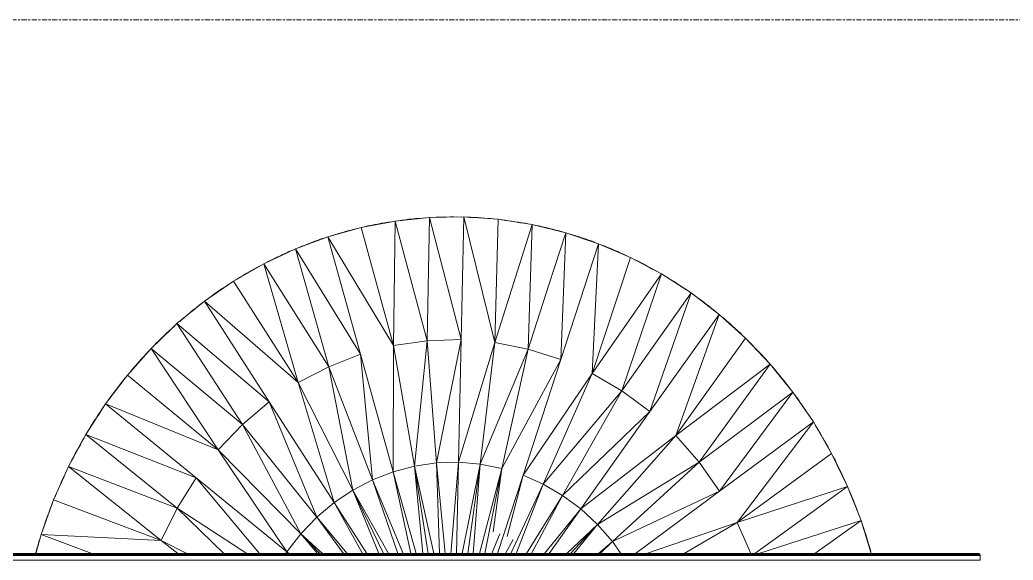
# Model space of a CAD drawing. Header units: centimetres. Extents: x 710 to 12582, y -437 to 1921.
# Drawn here: x 1418.6 to 1728.3, y 346.8 to 515.5 of the extents above; entities that cross this region are included whole.
import ezdxf

# ---------------------------------------------------------------- set-up
doc = ezdxf.new("R2010")
doc.units = ezdxf.units.CM
doc.linetypes.add('Centre', pattern=[3.175, 0.635, -0.475, 1.59, -0.475])
doc.layers.add('A-FLOR-LEVL', color=7, linetype='Continuous', lineweight=9)
doc.layers.add('M-EQPM', color=7, linetype='Continuous', lineweight=9)

# ---------------------------------------------------------------- blocks, each defined once
blk = doc.blocks.new('EQ-01-003 - EQ-01-003_dwg_Agrupar_667-1504031-Sección 4')
at = {"layer": 'M-EQPM', "color": 253, "true_color": 0x999999}
for p, q in [((1382.66, 348.27), (1717.95, 348.48)), ((1382.66, 348.27), (1717.98, 348.37)), ((1382.66, 348.27), (1717.99, 348.27)), ((1382.69, 348.48), (1717.95, 348.48)), ((1382.73, 348.57), (1717.91, 348.57)), ((1382.79, 348.66), (1717.86, 348.66)), ((1382.79, 348.66), (1717.86, 348.66)), ((1382.86, 348.74), (1717.79, 348.74)), ((1382.94, 348.81), (1717.71, 348.81)), ((1383.03, 348.87), (1717.62, 348.87)), ((1383.12, 348.91), (1717.52, 348.91)), ((1383.23, 348.93), (1717.42, 348.93)), ((1717.42, 348.93), (1383.23, 348.93)), ((1383.33, 348.94), (1717.32, 348.94)), ((1717.32, 348.94), (1383.33, 348.94)), ((1383.33, 348.77), (1717.32, 348.77)), ((1717.42, 348.93), (1717.32, 348.94)), ((1717.32, 348.77), (1717.37, 348.77)), ((1717.42, 348.76), (1717.37, 348.77)), ((1717.42, 348.93), (1717.52, 348.91)), ((1717.52, 348.91), (1717.62, 348.87)), ((1717.62, 348.87), (1717.71, 348.81)), ((1717.71, 348.81), (1717.62, 348.87)), ((1717.79, 348.74), (1717.71, 348.81)), ((1717.79, 348.74), (1717.86, 348.66)), ((1717.79, 348.74), (1717.86, 348.66)), ((1717.91, 348.57), (1717.86, 348.66)), ((1717.95, 348.48), (1717.91, 348.57)), ((1717.95, 348.48), (1717.98, 348.37)), ((1717.99, 348.27), (1717.98, 348.37)), ((1717.99, 348.48), (1717.99, 348.27)), ((1717.99, 348.27), (1717.99, 348.47)), ((1717.99, 346.84), (1717.99, 348.27)), ((1717.99, 346.84), (1717.99, 348.27)), ((1717.99, 346.84), (1382.66, 346.84))]:
    blk.add_line(p, q, dxfattribs=at)
at = {"layer": 'M-EQPM', "color": 253, "true_color": 0x999999, "flags": 128}
for points in [[(1382.66, 348.27), (1717.98, 348.37), (1717.99, 348.27), (1382.66, 348.27), (1717.95, 348.48), (1717.98, 348.37), (1619.21, 348.34)], [(1717.95, 348.48), (1382.69, 348.48), (1382.66, 348.27)], [(1717.95, 348.27), (1382.66, 348.27), (1382.66, 346.84), (1717.99, 346.84), (1717.99, 348.27)], [(1717.91, 348.57), (1717.95, 348.48), (1382.69, 348.48), (1382.73, 348.57), (1717.91, 348.57), (1717.86, 348.66), (1717.79, 348.74), (1382.86, 348.74), (1382.79, 348.66), (1717.86, 348.66), (1717.91, 348.57), (1382.73, 348.57), (1382.79, 348.66)], [(1717.71, 348.81), (1382.94, 348.81), (1382.86, 348.74), (1382.79, 348.66)], [(1382.86, 348.74), (1717.79, 348.74), (1717.71, 348.81), (1382.94, 348.81), (1383.03, 348.87), (1383.12, 348.91), (1717.52, 348.91), (1717.62, 348.87), (1717.52, 348.91)], [(1717.62, 348.87), (1383.03, 348.87), (1717.62, 348.87), (1717.71, 348.81), (1717.79, 348.74)], [(1383.33, 348.94), (1383.23, 348.93), (1717.42, 348.93), (1717.52, 348.91), (1383.12, 348.91), (1383.23, 348.93)], [(1717.32, 348.94), (1717.42, 348.93), (1383.33, 348.94), (1717.32, 348.94), (1717.42, 348.93), (1717.52, 348.91)], [(1441, 348.3), (1717.95, 348.48), (1717.91, 348.57)]]:
    blk.add_lwpolyline(points, dxfattribs=at)
blk = doc.blocks.new('EQ-01-003 - EQ-01-003_dwg_Agrupar_665-1504033-Sección 4')
at = {"layer": 'M-EQPM', "color": 251, "true_color": 0x656565}
for p, q in [((1525.02, 450.69), (1535.59, 452.7)), ((1531.34, 451.93), (1533.47, 452.37)), ((1533.47, 452.37), (1534.55, 452.5)), ((1535.11, 413.82), (1535.59, 452.7)), ((1546.27, 453.8), (1535.59, 452.7)), ((1545.59, 415.36), (1535.59, 452.7)), ((1537.72, 452.99), (1536.64, 452.81)), ((1537.72, 452.99), (1538.81, 453.09)), ((1537.73, 452.92), (1539.86, 453.25)), ((1543.05, 453.47), (1539.86, 453.25)), ((1540.9, 453.32), (1541.99, 453.47)), ((1543.08, 453.52), (1541.99, 453.47)), ((1542, 453.39), (1544.13, 453.65)), ((1544.13, 453.65), (1545.19, 453.69)), ((1545.59, 415.36), (1546.27, 453.8)), ((1546.27, 453.8), (1557, 453.98)), ((1546.27, 453.8), (1556.17, 415.69)), ((1547.37, 453.82), (1548.42, 453.91)), ((1549.47, 453.91), (1548.42, 453.91)), ((1550.56, 453.98), (1548.44, 453.83)), ((1550.56, 453.98), (1553.76, 453.93)), ((1552.71, 454.02), (1551.66, 453.96)), ((1552.71, 454.02), (1553.76, 453.98)), ((1552.73, 453.94), (1554.86, 454.02)), ((1554.86, 454.02), (1555.9, 453.96)), ((1557, 453.98), (1556.17, 415.69)), ((1557, 453.98), (1567.71, 453.25)), ((1566.71, 414.81), (1557, 453.98)), ((1559.15, 453.91), (1558.11, 453.91)), ((1560.19, 453.82), (1559.15, 453.91)), ((1559.15, 453.84), (1561.29, 453.8)), ((1561.29, 453.8), (1564.52, 453.47)), ((1562.39, 453.69), (1563.44, 453.65)), ((1563.43, 453.58), (1565.58, 453.47)), ((1563.44, 453.65), (1564.48, 453.53)), ((1565.58, 453.47), (1566.67, 453.32)), ((1566.71, 414.81), (1567.71, 453.25)), ((1567.71, 453.25), (1578.33, 451.6)), ((1569.85, 452.99), (1568.74, 453.09)), ((1569.82, 452.92), (1571.98, 452.7)), ((1569.85, 452.99), (1570.93, 452.81)), ((1571.98, 452.7), (1575.17, 452.09)), ((1573, 452.5), (1574.1, 452.37)), ((1574.08, 452.3), (1576.22, 452.01)), ((1574.1, 452.37), (1575.18, 452.15)), ((1514.63, 447.8), (1525.02, 450.69)), ((1518.76, 449.06), (1521.93, 449.83)), ((1520.84, 449.64), (1519.84, 449.32)), ((1520.84, 449.64), (1521.87, 449.87)), ((1520.86, 449.57), (1522.93, 450.19)), ((1522.93, 450.19), (1524.01, 450.41)), ((1535.11, 413.82), (1525.02, 450.69)), ((1526.05, 450.89), (1527.12, 451.17)), ((1527.12, 451.09), (1529.23, 451.6)), ((1528.21, 451.36), (1527.12, 451.17)), ((1529.23, 451.6), (1532.44, 452.1)), ((1530.26, 451.76), (1531.35, 452.01)), ((1531.35, 452.01), (1532.44, 452.16)), ((1566.71, 414.81), (1578.33, 451.6)), ((1576.22, 452.01), (1577.29, 451.76)), ((1577.12, 412.75), (1578.33, 451.6)), ((1588.8, 449.06), (1578.33, 451.6)), ((1579.36, 451.35), (1580.44, 451.17)), ((1580.43, 451.09), (1582.54, 450.69)), ((1580.44, 451.17), (1581.51, 450.89)), ((1582.54, 450.69), (1585.64, 449.83)), ((1583.57, 450.41), (1584.64, 450.19)), ((1584.62, 450.11), (1586.73, 449.64)), ((1584.64, 450.19), (1585.69, 449.87)), ((1586.73, 449.64), (1587.74, 449.32)), ((1504.49, 444.02), (1514.63, 447.8)), ((1508.51, 445.63), (1511.56, 446.65)), ((1509.56, 445.98), (1510.54, 446.38)), ((1511.55, 446.7), (1510.54, 446.38)), ((1512.58, 447.11), (1510.58, 446.32)), ((1512.58, 447.11), (1513.59, 447.41)), ((1524.83, 411.11), (1514.63, 447.8)), ((1514.63, 447.8), (1535.11, 413.82)), ((1515.7, 448.09), (1516.69, 448.44)), ((1516.69, 448.44), (1517.71, 448.71)), ((1516.71, 448.38), (1518.76, 449.06)), ((1583.57, 432.79), (1588.8, 449.06)), ((1588.8, 449.06), (1587.27, 409.51)), ((1588.8, 449.06), (1599.06, 445.63)), ((1589.86, 448.71), (1590.87, 448.44)), ((1590.87, 448.44), (1591.88, 448.09)), ((1590.87, 448.37), (1592.94, 447.79)), ((1595.96, 446.67), (1592.94, 447.79)), ((1593.97, 447.41), (1594.99, 447.11)), ((1594.98, 447.03), (1597.03, 446.39)), ((1594.99, 447.11), (1595.89, 446.75)), ((1597.03, 446.39), (1598.01, 445.98)), ((1504.49, 444.02), (1494.65, 439.38)), ((1500.54, 442.2), (1502.49, 443.16)), ((1503.48, 443.54), (1502.49, 443.16)), ((1524.83, 411.11), (1504.49, 444.02)), ((1504.49, 444.02), (1514.87, 407.24)), ((1506.49, 444.84), (1505.53, 444.4)), ((1506.49, 444.84), (1507.5, 445.19)), ((1508.51, 445.63), (1506.53, 444.78)), ((1587.27, 409.51), (1599.06, 445.63)), ((1599.06, 445.63), (1597.04, 405.14)), ((1599.06, 445.63), (1609.03, 441.34)), ((1600.08, 445.19), (1601.07, 444.84)), ((1603.08, 444.02), (1601.05, 444.77)), ((1601.07, 444.84), (1602.04, 444.4)), ((1603.08, 444.02), (1606.06, 442.62)), ((1604.1, 443.54), (1605.08, 443.16)), ((1605.05, 443.09), (1607.06, 442.27)), ((1606.03, 442.69), (1605.08, 443.16)), ((1496.59, 440.38), (1495.61, 439.84)), ((1497.6, 440.83), (1496.59, 440.38)), ((1498.54, 441.34), (1496.62, 440.31)), ((1501.52, 442.62), (1498.54, 441.34)), ((1499.52, 441.76), (1500.51, 442.26)), ((1500.51, 442.26), (1501.53, 442.68)), ((1597.04, 405.14), (1609.03, 441.34)), ((1607.06, 442.27), (1608.05, 441.76)), ((1609.03, 441.34), (1618.65, 436.21)), ((1609.96, 440.84), (1610.98, 440.38)), ((1610.94, 440.32), (1612.92, 439.38)), ((1610.98, 440.38), (1611.96, 439.84)), ((1494.65, 439.38), (1485.18, 433.93)), ((1491.82, 437.76), (1488.92, 436.21)), ((1489.85, 436.71), (1490.81, 437.3)), ((1490.81, 437.3), (1491.8, 437.81)), ((1490.83, 437.23), (1492.72, 438.36)), ((1492.72, 438.36), (1493.72, 438.85)), ((1505.35, 402.27), (1494.65, 439.38)), ((1494.65, 439.38), (1514.87, 407.24)), ((1612.92, 439.38), (1615.78, 437.74)), ((1614.85, 438.36), (1613.84, 438.85)), ((1614.8, 438.3), (1616.76, 437.3)), ((1614.85, 438.36), (1615.81, 437.78)), ((1617.7, 436.71), (1616.76, 437.3)), ((1476.13, 427.68), (1485.18, 433.93)), ((1505.35, 402.27), (1485.18, 433.93)), ((1486.1, 434.46), (1487.04, 435.09)), ((1488.02, 435.63), (1487.04, 435.09)), ((1488.92, 436.21), (1487.06, 435.01)), ((1597.04, 405.14), (1618.65, 436.21)), ((1606.34, 399.68), (1618.65, 436.21)), ((1618.65, 436.21), (1627.87, 430.27)), ((1619.55, 435.63), (1620.53, 435.08)), ((1620.5, 435.02), (1622.39, 433.93)), ((1621.46, 434.46), (1620.53, 435.08)), ((1622.39, 433.93), (1625.09, 432.06)), ((1482.48, 432.07), (1479.69, 430.27)), ((1480.64, 430.89), (1481.5, 431.52)), ((1481.5, 431.52), (1482.41, 432.09)), ((1481.54, 431.46), (1483.33, 432.74)), ((1483.33, 432.74), (1484.29, 433.32)), ((1577.12, 412.75), (1583.57, 432.79)), ((1623.27, 433.32), (1624.24, 432.74)), ((1626.06, 431.52), (1624.2, 432.68)), ((1624.24, 432.74), (1625.15, 432.09)), ((1626.06, 431.52), (1626.93, 430.88)), ((1467.57, 420.68), (1476.13, 427.68)), ((1505.35, 402.27), (1476.13, 427.68)), ((1496.35, 396.24), (1476.13, 427.68)), ((1477.06, 428.33), (1477.91, 428.99)), ((1477.91, 428.99), (1478.8, 429.59)), ((1477.94, 428.93), (1479.69, 430.27)), ((1606.34, 399.68), (1627.87, 430.27)), ((1615.06, 393.2), (1627.87, 430.27)), ((1636.63, 423.57), (1627.87, 430.27)), ((1629.66, 428.99), (1628.77, 429.59)), ((1629.64, 428.92), (1631.44, 427.68)), ((1629.66, 428.99), (1630.51, 428.32)), ((1633.98, 425.6), (1631.44, 427.68)), ((1470.94, 423.57), (1473.54, 425.57)), ((1472.65, 424.97), (1471.83, 424.26)), ((1472.65, 424.97), (1473.52, 425.61)), ((1474.38, 426.34), (1472.7, 424.92)), ((1474.38, 426.34), (1475.25, 426.97)), ((1632.31, 426.96), (1633.19, 426.34)), ((1633.16, 426.27), (1634.92, 424.97)), ((1634.02, 425.64), (1633.19, 426.34)), ((1634.92, 424.97), (1635.74, 424.26)), ((1469.24, 422.14), (1468.45, 421.4)), ((1469.24, 422.14), (1470.1, 422.81)), ((1470.94, 423.57), (1469.3, 422.09)), ((1615.06, 393.2), (1636.63, 423.57)), ((1623.09, 385.76), (1636.63, 423.57)), ((1636.63, 423.57), (1644.88, 416.14)), ((1637.48, 422.81), (1638.32, 422.14)), ((1640, 420.68), (1638.28, 422.08)), ((1638.32, 422.14), (1639.12, 421.4)), ((1467.57, 420.68), (1459.55, 412.97)), ((1465.15, 418.35), (1462.69, 416.14)), ((1465.15, 418.42), (1464.3, 417.68)), ((1464.34, 417.63), (1465.92, 419.19)), ((1466.76, 419.9), (1465.92, 419.19)), ((1467.57, 420.68), (1488, 389.22)), ((1467.57, 420.68), (1496.35, 396.24)), ((1640, 420.68), (1642.42, 418.35)), ((1641.64, 419.2), (1640.82, 419.89)), ((1641.6, 419.14), (1643.27, 417.68)), ((1641.64, 419.2), (1642.42, 418.43)), ((1461.94, 415.34), (1461.11, 414.57)), ((1461.16, 414.52), (1462.69, 416.14)), ((1464.3, 417.68), (1463.5, 416.86)), ((1535.11, 413.82), (1545.59, 415.36)), ((1541.68, 376.19), (1545.59, 415.36)), ((1545.59, 415.36), (1556.17, 415.69)), ((1545.59, 415.36), (1548.48, 377.18)), ((1548.48, 377.18), (1556.17, 415.69)), ((1556.17, 415.69), (1555.33, 377.4)), ((1623.09, 385.76), (1644.88, 416.14)), ((1643.27, 417.68), (1644.07, 416.87)), ((1652.55, 408.03), (1644.88, 416.14)), ((1645.62, 415.35), (1646.46, 414.57)), ((1459.55, 412.97), (1452.11, 404.61)), ((1458.01, 411.35), (1458.82, 412.15)), ((1459.55, 412.97), (1488, 389.22)), ((1459.55, 412.97), (1480.37, 381.29)), ((1460.33, 413.73), (1461.11, 414.57)), ((1535.02, 374.43), (1535.11, 413.82)), ((1535.11, 413.82), (1541.68, 376.19)), ((1566.71, 414.81), (1555.33, 377.4)), ((1566.71, 414.81), (1562.16, 376.83)), ((1562.16, 376.83), (1577.12, 412.75)), ((1566.71, 414.81), (1577.12, 412.75)), ((1577.12, 412.75), (1568.9, 375.49)), ((1577.12, 412.75), (1587.27, 409.51)), ((1646.4, 414.53), (1648.02, 412.97)), ((1646.46, 414.57), (1647.23, 413.73)), ((1648.02, 412.97), (1650.26, 410.45)), ((1648.74, 412.16), (1649.56, 411.35)), ((1455.01, 408.03), (1457.33, 410.48)), ((1455.76, 408.82), (1456.5, 409.71)), ((1457.3, 410.52), (1456.5, 409.71)), ((1458.01, 411.35), (1456.54, 409.64)), ((1524.83, 411.11), (1514.87, 407.24)), ((1524.83, 411.11), (1528.57, 371.92)), ((1524.83, 411.11), (1535.02, 374.43)), ((1587.27, 409.51), (1568.9, 375.49)), ((1587.27, 409.51), (1575.48, 373.39)), ((1649.5, 411.31), (1651.07, 409.7)), ((1649.56, 411.35), (1650.3, 410.48)), ((1651.8, 408.83), (1651.07, 409.7)), ((1452.84, 405.42), (1453.55, 406.33)), ((1453.55, 406.33), (1454.32, 407.18)), ((1453.59, 406.27), (1455.01, 408.03)), ((1505.35, 402.27), (1514.87, 407.24)), ((1528.57, 371.92), (1514.87, 407.24)), ((1514.87, 407.24), (1522.4, 368.7)), ((1652.55, 408.03), (1623.09, 385.76)), ((1652.55, 408.03), (1630.37, 377.44)), ((1652.55, 408.03), (1659.62, 399.29)), ((1653.24, 407.18), (1654.02, 406.33)), ((1653.97, 406.28), (1655.45, 404.61)), ((1654.02, 406.33), (1654.72, 405.43)), ((1445.31, 395.63), (1452.11, 404.61)), ((1450.7, 402.86), (1449.36, 401.04)), ((1451.45, 403.73), (1450.7, 402.86)), ((1480.37, 381.29), (1452.11, 404.61)), ((1597.04, 405.14), (1575.48, 373.39)), ((1597.04, 405.14), (1581.81, 370.56)), ((1597.04, 405.14), (1606.34, 399.68)), ((1657.48, 401.93), (1655.45, 404.61)), ((1656.12, 403.73), (1656.87, 402.86)), ((1658.25, 401.09), (1656.82, 402.81)), ((1656.87, 402.86), (1657.55, 401.93)), ((1447.95, 399.29), (1450.09, 401.94)), ((1449.31, 401.09), (1448.68, 400.19)), ((1449.31, 401.09), (1450.02, 401.93)), ((1505.35, 402.27), (1516.58, 364.79)), ((1505.35, 402.27), (1522.4, 368.7)), ((1581.81, 370.56), (1606.34, 399.68)), ((1606.34, 399.68), (1587.83, 367.02)), ((1606.34, 399.68), (1615.06, 393.2)), ((1658.25, 401.09), (1658.9, 400.18)), ((1446.62, 397.47), (1446.01, 396.56)), ((1446.62, 397.47), (1447.3, 398.34)), ((1447.95, 399.29), (1446.67, 397.43)), ((1630.37, 377.44), (1659.62, 399.29)), ((1636.79, 368.35), (1659.62, 399.29)), ((1659.62, 399.29), (1666.02, 389.98)), ((1660.27, 398.34), (1660.95, 397.47)), ((1662.26, 395.63), (1660.91, 397.41)), ((1660.95, 397.47), (1661.56, 396.55)), ((1445.31, 395.63), (1439.18, 386.1)), ((1444.03, 393.77), (1442.84, 391.85)), ((1444.68, 394.66), (1444.03, 393.77)), ((1445.31, 395.63), (1473.56, 372.53)), ((1445.31, 395.63), (1480.37, 381.29)), ((1488, 389.22), (1496.35, 396.24)), ((1511.17, 360.24), (1496.35, 396.24)), ((1496.35, 396.24), (1516.58, 364.79)), ((1662.26, 395.63), (1664.08, 392.79)), ((1662.89, 394.65), (1663.54, 393.77)), ((1663.49, 393.71), (1664.79, 391.88)), ((1664.13, 392.82), (1663.54, 393.77)), ((1443.46, 392.75), (1441.55, 389.98)), ((1442.21, 390.93), (1442.78, 391.88)), ((1443.42, 392.79), (1442.78, 391.88)), ((1587.83, 367.02), (1615.06, 393.2)), ((1615.06, 393.2), (1593.48, 362.82)), ((1664.79, 391.88), (1665.36, 390.93)), ((1439.81, 387.08), (1440.35, 388.05)), ((1440.97, 388.97), (1440.35, 388.05)), ((1441.55, 389.98), (1440.42, 388.02)), ((1488, 389.22), (1480.37, 381.29)), ((1488, 389.22), (1506.22, 355.11)), ((1488, 389.22), (1511.17, 360.24)), ((1636.79, 368.35), (1666.02, 389.98)), ((1666.02, 389.98), (1642.29, 358.58)), ((1666.02, 389.98), (1671.72, 380.15)), ((1666.61, 388.97), (1667.22, 388.05)), ((1667.16, 388.01), (1668.39, 386.1)), ((1667.22, 388.05), (1667.76, 387.08)), ((1439.18, 386.1), (1433.77, 376.08)), ((1436.99, 382.11), (1438.04, 384.14)), ((1438.63, 385.08), (1438.04, 384.14)), ((1439.18, 386.1), (1473.56, 372.53)), ((1439.18, 386.1), (1467.63, 363.05)), ((1623.09, 385.76), (1593.48, 362.82)), ((1623.09, 385.76), (1598.69, 358)), ((1623.09, 385.76), (1630.37, 377.44)), ((1668.39, 386.1), (1670.02, 383.07)), ((1669.53, 384.14), (1668.94, 385.07)), ((1669.47, 384.1), (1670.64, 382.15)), ((1670.04, 383.15), (1669.53, 384.14)), ((1437.55, 383.08), (1435.85, 380.14)), ((1436.93, 382.15), (1436.4, 381.1)), ((1436.93, 382.15), (1437.52, 383.14)), ((1480.37, 381.29), (1501.81, 349.44)), ((1480.37, 381.29), (1506.22, 355.11)), ((1670.64, 382.15), (1671.16, 381.11)), ((1434.3, 377.06), (1434.79, 378.12)), ((1434.79, 378.12), (1435.36, 379.13)), ((1434.85, 378.09), (1435.85, 380.14)), ((1642.29, 358.58), (1671.72, 380.15)), ((1671.72, 380.15), (1676.69, 369.86)), ((1672.2, 379.15), (1672.78, 378.12)), ((1672.71, 378.1), (1673.8, 376.08)), ((1673.27, 377.06), (1672.78, 378.12)), ((1429.1, 365.63), (1433.77, 376.08)), ((1432.77, 374.02), (1433.31, 375.05)), ((1462.66, 352.95), (1433.77, 376.08)), ((1467.63, 363.05), (1433.77, 376.08)), ((1535.02, 374.43), (1541.68, 376.19)), ((1541.68, 376.19), (1548.48, 377.18)), ((1545.88, 348.87), (1541.68, 376.19)), ((1544.2, 348.87), (1541.68, 376.19)), ((1547.62, 348.87), (1541.68, 376.19)), ((1548.48, 377.18), (1555.33, 377.4)), ((1551.2, 348.87), (1548.48, 377.18)), ((1549.46, 348.87), (1548.48, 377.18)), ((1552.96, 348.87), (1555.33, 377.4)), ((1554.7, 348.87), (1555.33, 377.4)), ((1562.16, 376.83), (1555.33, 377.4)), ((1556.47, 348.87), (1562.16, 376.83)), ((1558.23, 348.87), (1562.16, 376.83)), ((1559.96, 348.87), (1562.16, 376.83)), ((1561.87, 348.87), (1568.9, 375.49)), ((1562.16, 376.83), (1568.9, 375.49)), ((1563.6, 348.87), (1568.9, 375.49)), ((1566.2, 355.7), (1568.9, 375.49)), ((1630.37, 377.44), (1598.69, 358)), ((1630.37, 377.44), (1603.4, 352.62)), ((1630.37, 377.44), (1636.79, 368.35)), ((1673.8, 376.08), (1675.21, 372.93)), ((1674.8, 374.02), (1674.25, 375.07)), ((1430.88, 369.86), (1432.38, 372.96)), ((1431.81, 371.95), (1431.36, 370.86)), ((1432.33, 373), (1431.81, 371.95)), ((1432.77, 374.02), (1431.86, 371.9)), ((1473.56, 372.53), (1467.63, 363.05)), ((1473.56, 372.53), (1493.28, 348.91)), ((1473.56, 372.53), (1501.81, 349.44)), ((1528.57, 371.92), (1522.4, 368.7)), ((1528.57, 371.92), (1535.02, 374.43)), ((1536.43, 348.87), (1528.57, 371.92)), ((1538.08, 348.87), (1528.57, 371.92)), ((1542.13, 348.87), (1535.02, 374.43)), ((1540.46, 348.87), (1535.02, 374.43)), ((1567.47, 348.87), (1575.48, 373.39)), ((1570.5, 354.19), (1575.48, 373.39)), ((1575.48, 373.39), (1581.81, 370.56)), ((1674.73, 374.01), (1675.76, 371.95)), ((1674.8, 374.02), (1675.26, 372.95)), ((1675.76, 371.95), (1676.2, 370.87)), ((1429.97, 367.75), (1430.47, 368.82)), ((1430.88, 369.86), (1430.03, 367.71)), ((1516.58, 364.79), (1522.4, 368.7)), ((1530.48, 348.87), (1522.4, 368.7)), ((1531.96, 348.87), (1522.4, 368.7)), ((1533.56, 348.87), (1522.4, 368.7)), ((1571.7, 348.87), (1581.81, 370.56)), ((1573.32, 348.87), (1581.81, 370.56)), ((1581.81, 370.56), (1587.83, 367.02)), ((1642.29, 358.58), (1676.69, 369.86)), ((1647.78, 348.93), (1676.69, 369.86)), ((1676.69, 369.86), (1680.9, 359.18)), ((1677.59, 367.75), (1677.1, 368.82)), ((1429.1, 365.63), (1425.21, 354.81)), ((1429.1, 365.63), (1462.66, 352.95)), ((1429.55, 366.65), (1429.97, 367.75)), ((1576.52, 348.91), (1587.83, 367.02)), ((1578.07, 348.91), (1587.83, 367.02)), ((1587.83, 367.02), (1593.48, 362.82)), ((1603.4, 352.62), (1636.79, 368.35)), ((1636.79, 368.35), (1610.51, 348.91)), ((1677.53, 367.72), (1678.47, 365.63)), ((1677.59, 367.75), (1678.01, 366.66)), ((1679.63, 362.4), (1678.47, 365.63)), ((1427.94, 362.41), (1426.67, 359.18)), ((1428.26, 363.49), (1427.51, 361.32)), ((1428.72, 364.57), (1428.26, 363.49)), ((1462.66, 352.95), (1467.63, 363.05)), ((1467.63, 363.05), (1482.22, 348.91)), ((1467.63, 363.05), (1489.32, 348.93)), ((1511.17, 360.24), (1516.58, 364.79)), ((1526.82, 348.87), (1516.58, 364.79)), ((1525.44, 348.87), (1516.58, 364.79)), ((1582.17, 348.91), (1593.48, 362.82)), ((1583.6, 348.91), (1593.48, 362.82)), ((1593.48, 362.82), (1598.69, 358)), ((1678.84, 364.57), (1679.31, 363.49)), ((1679.24, 363.47), (1680.12, 361.34)), ((1679.31, 363.49), (1679.69, 362.38)), ((1427.1, 360.28), (1427.45, 361.34)), ((1427.88, 362.38), (1427.45, 361.34)), ((1506.22, 355.11), (1511.17, 360.24)), ((1520.64, 348.91), (1511.17, 360.24)), ((1519.45, 348.91), (1511.17, 360.24)), ((1680.12, 361.34), (1680.47, 360.27)), ((1425.93, 357), (1425.61, 355.93)), ((1425.93, 357), (1426.32, 358.05)), ((1425.99, 356.98), (1426.67, 359.18)), ((1589.15, 348.91), (1598.69, 358)), ((1590.33, 348.91), (1598.69, 358)), ((1591.37, 348.91), (1598.69, 358)), ((1598.69, 358), (1603.4, 352.62)), ((1614.02, 348.93), (1642.29, 358.58)), ((1642.29, 358.58), (1625.76, 348.93)), ((1642.29, 358.58), (1646.53, 348.91)), ((1648.99, 348.93), (1680.9, 359.18)), ((1680.9, 359.18), (1666.48, 348.93)), ((1680.9, 359.18), (1684.08, 348.91)), ((1681.25, 358.05), (1681.64, 357)), ((1682.36, 354.81), (1681.58, 356.96)), ((1681.64, 357), (1681.96, 355.92)), ((1423.57, 348.91), (1425.21, 354.81)), ((1424.89, 353.67), (1424.53, 352.61)), ((1441, 348.93), (1425.21, 354.81)), ((1425.21, 354.81), (1462.66, 352.95)), ((1501.81, 349.44), (1506.22, 355.11)), ((1512.91, 348.91), (1506.22, 355.11)), ((1512.08, 348.91), (1506.22, 355.11)), ((1511.36, 348.91), (1506.22, 355.11)), ((1565.75, 348.87), (1568.2, 355.06)), ((1570, 348.87), (1572.42, 353.32)), ((1682.36, 354.81), (1683.28, 351.5)), ((1682.67, 353.67), (1683.04, 352.61)), ((1423.49, 348.91), (1424.28, 351.45)), ((1423.61, 349.3), (1423.88, 350.4)), ((1423.88, 350.4), (1424.23, 351.47)), ((1423.95, 350.39), (1424.53, 352.61)), ((1462.66, 352.95), (1470.63, 348.93)), ((1462.66, 352.95), (1467.81, 348.93)), ((1598.99, 348.91), (1603.4, 352.62)), ((1599.54, 348.91), (1603.4, 352.62)), ((1603.4, 352.62), (1606.02, 348.91)), ((1682.98, 352.57), (1683.69, 350.4)), ((1683.04, 352.61), (1683.33, 351.51)), ((1683.69, 350.4), (1683.96, 349.3)), ((1501.48, 348.91), (1501.81, 349.44)), ((1502.46, 348.91), (1501.81, 349.44)), ((1502.37, 348.91), (1501.81, 349.44))]:
    blk.add_line(p, q, dxfattribs=at)
at = {"layer": 'M-EQPM', "color": 8, "true_color": 0x808080}
for p, q in [((1533.47, 452.37), (1531.34, 451.93)), ((1533.47, 452.37), (1534.55, 452.5)), ((1536.64, 452.81), (1537.72, 452.99)), ((1538.81, 453.09), (1537.72, 452.99)), ((1539.86, 453.25), (1537.73, 452.92)), ((1539.86, 453.25), (1543.05, 453.47)), ((1540.9, 453.32), (1541.99, 453.47)), ((1541.99, 453.47), (1543.08, 453.52)), ((1542, 453.39), (1544.13, 453.65)), ((1545.19, 453.69), (1544.13, 453.65)), ((1548.42, 453.91), (1547.37, 453.82)), ((1549.47, 453.91), (1548.42, 453.91)), ((1548.44, 453.83), (1550.56, 453.98)), ((1553.76, 453.93), (1550.56, 453.98)), ((1551.66, 453.96), (1552.71, 454.02)), ((1553.76, 453.98), (1552.71, 454.02)), ((1554.86, 454.02), (1552.73, 453.94)), ((1555.9, 453.96), (1554.86, 454.02)), ((1559.15, 453.91), (1558.11, 453.91)), ((1560.19, 453.82), (1559.15, 453.91)), ((1563.44, 453.65), (1562.39, 453.69)), ((1565.58, 453.47), (1563.43, 453.58)), ((1564.48, 453.53), (1563.44, 453.65)), ((1565.58, 453.47), (1566.67, 453.32)), ((1569.85, 452.99), (1568.74, 453.09)), ((1571.98, 452.7), (1569.82, 452.92)), ((1570.93, 452.81), (1569.85, 452.99)), ((1575.17, 452.09), (1571.98, 452.7)), ((1574.1, 452.37), (1573, 452.5)), ((1574.08, 452.3), (1576.22, 452.01)), ((1575.18, 452.15), (1574.1, 452.37)), ((1521.93, 449.83), (1518.76, 449.06)), ((1520.84, 449.64), (1519.84, 449.32)), ((1520.84, 449.64), (1521.87, 449.87)), ((1522.93, 450.19), (1520.86, 449.57)), ((1524.01, 450.41), (1522.93, 450.19)), ((1527.12, 451.17), (1526.05, 450.89)), ((1527.12, 451.17), (1528.21, 451.36)), ((1530.26, 451.76), (1531.35, 452.01)), ((1531.35, 452.01), (1532.44, 452.16)), ((1576.22, 452.01), (1577.29, 451.76)), ((1580.44, 451.17), (1579.36, 451.35)), ((1582.54, 450.69), (1580.43, 451.09)), ((1580.44, 451.17), (1581.51, 450.89)), ((1585.64, 449.83), (1582.54, 450.69)), ((1584.64, 450.19), (1583.57, 450.41)), ((1584.62, 450.11), (1586.73, 449.64)), ((1584.64, 450.19), (1585.69, 449.87)), ((1587.74, 449.32), (1586.73, 449.64)), ((1508.51, 445.63), (1511.56, 446.65)), ((1509.56, 445.98), (1510.54, 446.38)), ((1511.55, 446.7), (1510.54, 446.38)), ((1512.58, 447.11), (1510.58, 446.32)), ((1513.59, 447.41), (1512.58, 447.11)), ((1516.69, 448.44), (1515.7, 448.09)), ((1517.71, 448.71), (1516.69, 448.44)), ((1516.71, 448.38), (1518.76, 449.06)), ((1583.57, 432.79), (1588.8, 449.06)), ((1588.8, 449.06), (1587.27, 409.51)), ((1589.86, 448.71), (1590.87, 448.44)), ((1591.88, 448.09), (1590.87, 448.44)), ((1592.94, 447.79), (1590.87, 448.37)), ((1595.96, 446.67), (1592.94, 447.79)), ((1593.97, 447.41), (1594.99, 447.11)), ((1594.99, 447.11), (1595.89, 446.75)), ((1500.54, 442.2), (1502.49, 443.16)), ((1503.48, 443.54), (1502.49, 443.16)), ((1506.49, 444.84), (1505.53, 444.4)), ((1507.5, 445.19), (1506.49, 444.84)), ((1506.53, 444.78), (1508.51, 445.63)), ((1601.07, 444.84), (1600.08, 445.19)), ((1603.08, 444.02), (1601.05, 444.77)), ((1601.07, 444.84), (1602.04, 444.4)), ((1603.08, 444.02), (1606.06, 442.62)), ((1604.1, 443.54), (1605.08, 443.16)), ((1607.06, 442.27), (1605.05, 443.09)), ((1606.03, 442.69), (1605.08, 443.16)), ((1495.61, 439.84), (1496.59, 440.38)), ((1497.6, 440.83), (1496.59, 440.38)), ((1498.54, 441.34), (1496.62, 440.31)), ((1498.54, 441.34), (1501.52, 442.62)), ((1500.51, 442.26), (1499.52, 441.76)), ((1500.51, 442.26), (1501.53, 442.68)), ((1607.06, 442.27), (1608.05, 441.76)), ((1609.96, 440.84), (1610.98, 440.38)), ((1610.94, 440.32), (1612.92, 439.38)), ((1611.96, 439.84), (1610.98, 440.38)), ((1491.82, 437.76), (1488.92, 436.21)), ((1489.85, 436.71), (1490.81, 437.3)), ((1491.8, 437.81), (1490.81, 437.3)), ((1490.83, 437.23), (1492.72, 438.36)), ((1492.72, 438.36), (1493.72, 438.85)), ((1615.78, 437.74), (1612.92, 439.38)), ((1614.85, 438.36), (1613.84, 438.85)), ((1614.8, 438.3), (1616.76, 437.3)), ((1614.85, 438.36), (1615.81, 437.78)), ((1616.76, 437.3), (1617.7, 436.71)), ((1486.1, 434.46), (1487.04, 435.09)), ((1487.04, 435.09), (1488.02, 435.63)), ((1487.06, 435.01), (1488.92, 436.21)), ((1622.39, 433.93), (1620.5, 435.02)), ((1622.39, 433.93), (1625.09, 432.06)), ((1479.69, 430.27), (1482.48, 432.07)), ((1483.33, 432.74), (1481.54, 431.46)), ((1483.33, 432.74), (1484.29, 433.32)), ((1577.12, 412.75), (1583.57, 432.79)), ((1623.27, 433.32), (1624.24, 432.74)), ((1624.2, 432.68), (1626.06, 431.52)), ((1624.24, 432.74), (1625.15, 432.09)), ((1626.93, 430.88), (1626.06, 431.52)), ((1477.91, 428.99), (1477.06, 428.33)), ((1477.91, 428.99), (1478.8, 429.59)), ((1479.69, 430.27), (1477.94, 428.93)), ((1629.66, 428.99), (1628.77, 429.59)), ((1629.64, 428.92), (1631.44, 427.68)), ((1629.66, 428.99), (1630.51, 428.32)), ((1631.44, 427.68), (1633.98, 425.6)), ((1473.54, 425.57), (1470.94, 423.57)), ((1471.83, 424.26), (1472.65, 424.97)), ((1472.65, 424.97), (1473.52, 425.61)), ((1474.38, 426.34), (1472.7, 424.92)), ((1475.25, 426.97), (1474.38, 426.34)), ((1632.31, 426.96), (1633.19, 426.34)), ((1634.92, 424.97), (1633.16, 426.27)), ((1634.02, 425.64), (1633.19, 426.34)), ((1635.74, 424.26), (1634.92, 424.97)), ((1469.24, 422.14), (1468.45, 421.4)), ((1470.1, 422.81), (1469.24, 422.14)), ((1470.94, 423.57), (1469.3, 422.09)), ((1637.48, 422.81), (1638.32, 422.14)), ((1638.28, 422.08), (1640, 420.68)), ((1639.12, 421.4), (1638.32, 422.14)), ((1465.15, 418.35), (1462.69, 416.14)), ((1464.3, 417.68), (1465.15, 418.42)), ((1465.92, 419.19), (1464.34, 417.63)), ((1466.76, 419.9), (1465.92, 419.19)), ((1640, 420.68), (1642.42, 418.35)), ((1641.64, 419.2), (1640.82, 419.89)), ((1642.42, 418.43), (1641.64, 419.2)), ((1461.94, 415.34), (1461.11, 414.57)), ((1462.69, 416.14), (1461.16, 414.52)), ((1463.5, 416.86), (1464.3, 417.68)), ((1646.46, 414.57), (1645.62, 415.35)), ((1458.82, 412.15), (1458.01, 411.35)), ((1460.33, 413.73), (1461.11, 414.57)), ((1646.4, 414.53), (1648.02, 412.97)), ((1646.46, 414.57), (1647.23, 413.73)), ((1650.26, 410.45), (1648.02, 412.97)), ((1649.56, 411.35), (1648.74, 412.16)), ((1457.33, 410.48), (1455.01, 408.03)), ((1456.5, 409.71), (1455.76, 408.82)), ((1456.5, 409.71), (1457.3, 410.52)), ((1458.01, 411.35), (1456.54, 409.64)), ((1651.07, 409.7), (1649.5, 411.31)), ((1650.3, 410.48), (1649.56, 411.35)), ((1651.8, 408.83), (1651.07, 409.7)), ((1453.55, 406.33), (1452.84, 405.42)), ((1453.55, 406.33), (1454.32, 407.18)), ((1453.59, 406.27), (1455.01, 408.03)), ((1653.24, 407.18), (1654.02, 406.33)), ((1655.45, 404.61), (1653.97, 406.28)), ((1654.72, 405.43), (1654.02, 406.33)), ((1450.7, 402.86), (1449.36, 401.04)), ((1451.45, 403.73), (1450.7, 402.86)), ((1657.48, 401.93), (1655.45, 404.61)), ((1658.25, 401.09), (1656.82, 402.81)), ((1447.95, 399.29), (1450.09, 401.94)), ((1448.68, 400.19), (1449.31, 401.09)), ((1450.02, 401.93), (1449.31, 401.09)), ((1658.25, 401.09), (1658.9, 400.18)), ((1446.62, 397.47), (1446.01, 396.56)), ((1447.3, 398.34), (1446.62, 397.47)), ((1447.95, 399.29), (1446.67, 397.43)), ((1660.95, 397.47), (1660.27, 398.34)), ((1662.26, 395.63), (1660.91, 397.41)), ((1660.95, 397.47), (1661.56, 396.55)), ((1442.84, 391.85), (1444.03, 393.77)), ((1444.68, 394.66), (1444.03, 393.77)), ((1664.08, 392.79), (1662.26, 395.63)), ((1663.54, 393.77), (1662.89, 394.65)), ((1663.49, 393.71), (1664.79, 391.88)), ((1663.54, 393.77), (1664.13, 392.82)), ((1443.46, 392.75), (1441.55, 389.98)), ((1442.78, 391.88), (1442.21, 390.93)), ((1442.78, 391.88), (1443.42, 392.79)), ((1664.79, 391.88), (1665.36, 390.93)), ((1440.35, 388.05), (1439.81, 387.08)), ((1440.97, 388.97), (1440.35, 388.05)), ((1440.42, 388.02), (1441.55, 389.98)), ((1488, 389.22), (1480.37, 381.29)), ((1480.37, 381.29), (1488, 389.22)), ((1666.61, 388.97), (1667.22, 388.05)), ((1668.39, 386.1), (1667.16, 388.01)), ((1667.76, 387.08), (1667.22, 388.05)), ((1436.99, 382.11), (1438.04, 384.14)), ((1438.04, 384.14), (1438.63, 385.08)), ((1668.39, 386.1), (1670.02, 383.07)), ((1668.94, 385.07), (1669.53, 384.14)), ((1669.47, 384.1), (1670.64, 382.15)), ((1670.04, 383.15), (1669.53, 384.14)), ((1435.85, 380.14), (1437.55, 383.08)), ((1436.4, 381.1), (1436.93, 382.15)), ((1437.52, 383.14), (1436.93, 382.15)), ((1670.64, 382.15), (1671.16, 381.11)), ((1434.79, 378.12), (1434.3, 377.06)), ((1435.36, 379.13), (1434.79, 378.12)), ((1435.85, 380.14), (1434.85, 378.09)), ((1672.78, 378.12), (1672.2, 379.15)), ((1672.71, 378.1), (1673.8, 376.08)), ((1672.78, 378.12), (1673.27, 377.06)), ((1432.77, 374.02), (1433.31, 375.05)), ((1547.62, 348.87), (1541.68, 376.19)), ((1541.68, 376.19), (1545.88, 348.87)), ((1547.62, 348.87), (1541.68, 376.19)), ((1548.48, 377.18), (1549.46, 348.87)), ((1549.46, 348.87), (1548.48, 377.18)), ((1558.23, 348.87), (1562.16, 376.83)), ((1562.16, 376.83), (1559.96, 348.87)), ((1559.96, 348.87), (1562.16, 376.83)), ((1568.9, 375.49), (1561.87, 348.87)), ((1568.9, 375.49), (1563.6, 348.87)), ((1563.6, 348.87), (1568.9, 375.49)), ((1566.2, 355.7), (1568.9, 375.49)), ((1675.21, 372.93), (1673.8, 376.08)), ((1674.8, 374.02), (1674.25, 375.07)), ((1431.81, 371.95), (1431.36, 370.86)), ((1431.81, 371.95), (1432.33, 373)), ((1432.77, 374.02), (1431.86, 371.9)), ((1493.28, 348.91), (1473.56, 372.53)), ((1538.08, 348.87), (1528.57, 371.92)), ((1528.57, 371.92), (1536.43, 348.87)), ((1674.73, 374.01), (1675.76, 371.95)), ((1675.26, 372.95), (1674.8, 374.02)), ((1676.2, 370.87), (1675.76, 371.95)), ((1430.47, 368.82), (1429.97, 367.75)), ((1677.1, 368.82), (1677.59, 367.75)), ((1429.55, 366.65), (1429.97, 367.75)), ((1587.83, 367.02), (1576.52, 348.91)), ((1587.83, 367.02), (1576.52, 348.91)), ((1578.07, 348.91), (1587.83, 367.02)), ((1578.07, 348.91), (1587.83, 367.02)), ((1678.47, 365.63), (1677.53, 367.72)), ((1678.01, 366.66), (1677.59, 367.75)), ((1678.47, 365.63), (1679.63, 362.4)), ((1427.94, 362.41), (1426.67, 359.18)), ((1428.26, 363.49), (1427.51, 361.32)), ((1428.72, 364.57), (1428.26, 363.49)), ((1593.48, 362.82), (1582.17, 348.91)), ((1679.31, 363.49), (1678.84, 364.57)), ((1680.12, 361.34), (1679.24, 363.47)), ((1679.31, 363.49), (1679.69, 362.38)), ((1506.22, 355.11), (1511.17, 360.24)), ((1511.17, 360.24), (1520.64, 348.91)), ((1519.45, 348.91), (1511.17, 360.24)), ((1511.17, 360.24), (1520.64, 348.91)), ((1680.47, 360.27), (1680.12, 361.34)), ((1425.93, 357), (1425.61, 355.93)), ((1425.93, 357), (1426.32, 358.05)), ((1425.99, 356.98), (1426.67, 359.18)), ((1590.33, 348.91), (1598.69, 358)), ((1591.37, 348.91), (1598.69, 358)), ((1598.69, 358), (1591.37, 348.91)), ((1598.69, 358), (1603.4, 352.62)), ((1681.64, 357), (1681.25, 358.05)), ((1681.58, 356.96), (1682.36, 354.81)), ((1681.64, 357), (1681.96, 355.92)), ((1424.89, 353.67), (1424.53, 352.61)), ((1512.91, 348.91), (1506.22, 355.11)), ((1506.22, 355.11), (1511.36, 348.91)), ((1512.91, 348.91), (1506.22, 355.11)), ((1568.2, 355.06), (1565.75, 348.87)), ((1565.75, 348.87), (1568.2, 355.06)), ((1570, 348.87), (1572.42, 353.32)), ((1570, 348.87), (1572.42, 353.32)), ((1682.36, 354.81), (1683.28, 351.5)), ((1682.67, 353.67), (1683.04, 352.61)), ((1423.49, 348.91), (1424.28, 351.45)), ((1423.61, 349.3), (1423.88, 350.4)), ((1424.23, 351.47), (1423.88, 350.4)), ((1424.53, 352.61), (1423.95, 350.39)), ((1462.66, 352.95), (1467.81, 348.93)), ((1470.63, 348.93), (1462.66, 352.95)), ((1603.4, 352.62), (1598.99, 348.91)), ((1599.54, 348.91), (1603.4, 352.62)), ((1603.4, 352.62), (1599.54, 348.91)), ((1683.69, 350.4), (1682.98, 352.57)), ((1683.33, 351.51), (1683.04, 352.61)), ((1683.96, 349.3), (1683.69, 350.4))]:
    blk.add_line(p, q, dxfattribs=at)
at = {"layer": 'M-EQPM', "color": 8, "true_color": 0x808080, "flags": 128}
for points in [[(1545.59, 415.36), (1535.59, 452.7), (1535.11, 413.82), (1535.59, 452.7), (1525.02, 450.69), (1535.11, 413.82), (1514.63, 447.8), (1504.49, 444.02), (1524.83, 411.11), (1514.63, 447.8), (1525.02, 450.69), (1535.11, 413.82), (1545.59, 415.36), (1541.68, 376.19), (1548.48, 377.18), (1555.33, 377.4), (1562.16, 376.83), (1568.9, 375.49), (1561.87, 348.87)], [(1545.59, 415.36), (1535.59, 452.7), (1546.27, 453.8), (1545.59, 415.36), (1546.27, 453.8), (1556.17, 415.69), (1555.33, 377.4), (1566.71, 414.81), (1578.33, 451.6), (1577.12, 412.75), (1566.71, 414.81)], [(1566.71, 414.81), (1557, 453.98), (1556.17, 415.69), (1545.59, 415.36)], [(1564.52, 453.47), (1561.29, 453.8), (1559.15, 453.84)], [(1532.44, 452.1), (1529.23, 451.6), (1527.12, 451.09)], [(1583.57, 432.79), (1588.8, 449.06), (1578.33, 451.6), (1577.12, 412.75), (1583.57, 432.79)], [(1587.27, 409.51), (1588.8, 449.06), (1599.06, 445.63), (1597.04, 405.14), (1609.03, 441.34), (1599.06, 445.63), (1597.04, 405.14), (1581.81, 370.56), (1606.34, 399.68), (1587.83, 367.02), (1615.06, 393.2), (1636.63, 423.57), (1644.88, 416.14), (1623.09, 385.76)], [(1598.01, 445.98), (1597.03, 446.39), (1594.98, 447.03)], [(1505.35, 402.27), (1514.87, 407.24), (1494.65, 439.38), (1504.49, 444.02), (1514.87, 407.24), (1522.4, 368.7), (1528.57, 371.92), (1514.87, 407.24), (1504.49, 444.02), (1524.83, 411.11), (1514.87, 407.24)], [(1609.03, 441.34), (1597.04, 405.14), (1606.34, 399.68), (1581.81, 370.56), (1587.83, 367.02), (1606.34, 399.68), (1618.65, 436.21), (1597.04, 405.14), (1581.81, 370.56), (1575.48, 373.39), (1597.04, 405.14), (1575.48, 373.39), (1587.27, 409.51), (1599.06, 445.63), (1587.27, 409.51)], [(1597.04, 405.14), (1618.65, 436.21), (1609.03, 441.34)], [(1439.18, 386.1), (1473.56, 372.53), (1445.31, 395.63), (1480.37, 381.29), (1501.81, 349.44), (1473.56, 372.53), (1501.81, 349.44), (1506.22, 355.11), (1480.37, 381.29), (1459.55, 412.97), (1452.11, 404.61), (1445.31, 395.63), (1473.56, 372.53), (1439.18, 386.1), (1445.31, 395.63), (1480.37, 381.29), (1506.22, 355.11), (1488, 389.22), (1511.17, 360.24), (1496.35, 396.24), (1511.17, 360.24), (1516.58, 364.79), (1505.35, 402.27), (1494.65, 439.38), (1485.18, 433.93), (1505.35, 402.27)], [(1505.35, 402.27), (1514.87, 407.24), (1494.65, 439.38), (1505.35, 402.27), (1476.13, 427.68), (1467.57, 420.68), (1496.35, 396.24), (1476.13, 427.68), (1485.18, 433.93), (1505.35, 402.27), (1522.4, 368.7), (1533.56, 348.87)], [(1583.6, 348.91), (1593.48, 362.82), (1598.69, 358), (1593.48, 362.82), (1587.83, 367.02), (1615.06, 393.2), (1606.34, 399.68), (1627.87, 430.27), (1618.65, 436.21), (1606.34, 399.68), (1597.04, 405.14)], [(1621.46, 434.46), (1620.53, 435.08), (1619.55, 435.63)], [(1480.64, 430.89), (1481.5, 431.52), (1482.41, 432.09)], [(1531.96, 348.87), (1522.4, 368.7), (1516.58, 364.79), (1496.35, 396.24), (1476.13, 427.68), (1505.35, 402.27), (1516.58, 364.79), (1496.35, 396.24), (1488, 389.22), (1496.35, 396.24), (1467.57, 420.68), (1488, 389.22), (1511.17, 360.24), (1506.22, 355.11), (1488, 389.22), (1467.57, 420.68), (1459.55, 412.97), (1488, 389.22)], [(1644.07, 416.87), (1643.27, 417.68), (1641.6, 419.14)], [(1554.7, 348.87), (1555.33, 377.4), (1556.17, 415.69), (1545.59, 415.36), (1548.48, 377.18), (1556.17, 415.69), (1548.48, 377.18), (1545.59, 415.36), (1541.68, 376.19), (1535.11, 413.82), (1535.02, 374.43), (1541.68, 376.19), (1535.11, 413.82), (1545.59, 415.36)], [(1623.09, 385.76), (1644.88, 416.14), (1652.55, 408.03), (1623.09, 385.76), (1598.69, 358), (1589.15, 348.91)], [(1488, 389.22), (1459.55, 412.97), (1480.37, 381.29), (1452.11, 404.61), (1480.37, 381.29), (1501.81, 349.44), (1501.48, 348.91)], [(1562.16, 376.83), (1555.33, 377.4), (1566.71, 414.81), (1562.16, 376.83), (1556.47, 348.87)], [(1587.27, 409.51), (1568.9, 375.49), (1577.12, 412.75), (1562.16, 376.83), (1566.71, 414.81)], [(1566.71, 414.81), (1577.12, 412.75), (1562.16, 376.83), (1568.9, 375.49), (1566.2, 355.7)], [(1567.47, 348.87), (1575.48, 373.39), (1587.27, 409.51), (1577.12, 412.75)], [(1577.12, 412.75), (1568.9, 375.49), (1587.27, 409.51), (1577.12, 412.75)], [(1514.87, 407.24), (1524.83, 411.11), (1528.57, 371.92), (1514.87, 407.24), (1522.4, 368.7), (1505.35, 402.27)], [(1657.55, 401.93), (1656.87, 402.86), (1656.12, 403.73)], [(1642.29, 358.58), (1671.72, 380.15), (1666.02, 389.98), (1636.79, 368.35), (1659.62, 399.29), (1630.37, 377.44), (1603.4, 352.62), (1598.69, 358), (1630.37, 377.44), (1603.4, 352.62), (1636.79, 368.35), (1603.4, 352.62), (1606.02, 348.91)], [(1610.51, 348.91), (1636.79, 368.35), (1630.37, 377.44), (1623.09, 385.76), (1598.69, 358), (1630.37, 377.44), (1636.79, 368.35), (1659.62, 399.29), (1666.02, 389.98), (1642.29, 358.58), (1671.72, 380.15), (1676.69, 369.86), (1642.29, 358.58), (1646.53, 348.91)], [(1614.02, 348.93), (1642.29, 358.58), (1666.02, 389.98), (1636.79, 368.35), (1610.51, 348.91)], [(1493.28, 348.91), (1473.56, 372.53), (1467.63, 363.05), (1439.18, 386.1), (1433.77, 376.08), (1467.63, 363.05), (1462.66, 352.95)], [(1462.66, 352.95), (1467.63, 363.05), (1439.18, 386.1)], [(1470.63, 348.93), (1462.66, 352.95), (1433.77, 376.08), (1467.63, 363.05), (1482.22, 348.91)], [(1538.08, 348.87), (1528.57, 371.92), (1535.02, 374.43), (1541.68, 376.19), (1544.2, 348.87)], [(1541.68, 376.19), (1548.48, 377.18), (1555.33, 377.4), (1552.96, 348.87)], [(1544.2, 348.87), (1541.68, 376.19), (1545.88, 348.87)], [(1552.96, 348.87), (1555.33, 377.4), (1554.7, 348.87)], [(1558.23, 348.87), (1562.16, 376.83), (1556.47, 348.87)], [(1432.38, 372.96), (1430.88, 369.86), (1430.03, 367.71)], [(1473.56, 372.53), (1467.63, 363.05), (1489.32, 348.93)], [(1536.43, 348.87), (1528.57, 371.92), (1522.4, 368.7), (1530.48, 348.87)], [(1542.13, 348.87), (1535.02, 374.43), (1540.46, 348.87)], [(1542.13, 348.87), (1535.02, 374.43), (1540.46, 348.87)], [(1567.47, 348.87), (1575.48, 373.39), (1570.5, 354.19)], [(1570.5, 354.19), (1575.48, 373.39), (1581.81, 370.56), (1573.32, 348.87)], [(1526.82, 348.87), (1516.58, 364.79), (1522.4, 368.7), (1533.56, 348.87)], [(1531.96, 348.87), (1522.4, 368.7), (1530.48, 348.87)], [(1573.32, 348.87), (1581.81, 370.56), (1587.83, 367.02), (1593.48, 362.82)], [(1647.78, 348.93), (1676.69, 369.86), (1642.29, 358.58)], [(1648.99, 348.93), (1680.9, 359.18), (1676.69, 369.86), (1647.78, 348.93)], [(1489.32, 348.93), (1467.63, 363.05), (1482.22, 348.91)], [(1525.44, 348.87), (1516.58, 364.79), (1511.17, 360.24), (1519.45, 348.91)], [(1525.44, 348.87), (1516.58, 364.79), (1526.82, 348.87)], [(1583.6, 348.91), (1593.48, 362.82), (1582.17, 348.91)], [(1427.88, 362.38), (1427.45, 361.34), (1427.1, 360.28)], [(1590.33, 348.91), (1598.69, 358), (1589.15, 348.91)], [(1625.76, 348.93), (1642.29, 358.58), (1614.02, 348.93)], [(1646.53, 348.91), (1642.29, 358.58), (1625.76, 348.93)], [(1666.48, 348.93), (1680.9, 359.18), (1648.99, 348.93)], [(1666.48, 348.93), (1680.9, 359.18), (1684.08, 348.91)], [(1441, 348.93), (1425.21, 354.81), (1423.57, 348.91)], [(1467.81, 348.93), (1462.66, 352.95), (1425.21, 354.81), (1441, 348.93)], [(1502.46, 348.91), (1501.81, 349.44), (1506.22, 355.11), (1512.08, 348.91)], [(1512.08, 348.91), (1506.22, 355.11), (1511.36, 348.91)], [(1606.02, 348.91), (1603.4, 352.62), (1598.99, 348.91)], [(1501.48, 348.91), (1501.81, 349.44), (1502.37, 348.91)], [(1502.37, 348.91), (1501.81, 349.44), (1502.46, 348.91)]]:
    blk.add_lwpolyline(points, dxfattribs=at)
for points in [[(1557, 453.98), (1546.27, 453.8), (1556.17, 415.69)], [(1566.71, 414.81), (1567.71, 453.25), (1557, 453.98), (1566.71, 414.81), (1567.71, 453.25), (1578.33, 451.6)], [(1524.83, 411.11), (1535.02, 374.43), (1524.83, 411.11), (1528.57, 371.92), (1535.02, 374.43), (1535.11, 413.82), (1514.63, 447.8)], [(1627.87, 430.27), (1615.06, 393.2), (1606.34, 399.68)], [(1636.63, 423.57), (1627.87, 430.27), (1615.06, 393.2)], [(1623.09, 385.76), (1636.63, 423.57)], [(1623.09, 385.76), (1593.48, 362.82), (1615.06, 393.2), (1593.48, 362.82), (1623.09, 385.76), (1652.55, 408.03), (1630.37, 377.44)], [(1630.37, 377.44), (1659.62, 399.29), (1652.55, 408.03)], [(1462.66, 352.95), (1429.1, 365.63), (1425.21, 354.81), (1462.66, 352.95), (1429.1, 365.63), (1433.77, 376.08)], [(1551.2, 348.87), (1548.48, 377.18)], [(1571.7, 348.87), (1581.81, 370.56)]]:
    blk.add_lwpolyline(points, close=True, dxfattribs=at)
blk = doc.blocks.new('EQ-01-003 - EQ-01-003_dwg_Agrupar_676-1504043-Sección 4')
for name in ['EQ-01-003 - EQ-01-003_dwg_Agrupar_665-1504033-Sección 4', 'EQ-01-003 - EQ-01-003_dwg_Agrupar_667-1504031-Sección 4']:
    blk.add_blockref(name, (0, 0))
blk = doc.blocks.new('EQ-01-003 - EQ-01-003_dwg-1504028-Sección 4')
blk.add_blockref('EQ-01-003 - EQ-01-003_dwg_Agrupar_676-1504043-Sección 4', (0, 0))
blk = doc.blocks.new('EQ-01-003 - EQ-01-003-1482412-Sección 4')
blk.add_blockref('EQ-01-003 - EQ-01-003_dwg-1504028-Sección 4', (0, 0))
blk = doc.blocks.new('PQ_RVR_MEP-01_ZZ_ZZ_MO_T_A_rvt-1-Sección 4')
at = {"layer": 'M-EQPM', "lineweight": 9}
blk.add_blockref('EQ-01-003 - EQ-01-003-1482412-Sección 4', (0, 0), dxfattribs=at)

msp = doc.modelspace()

# ---------------------------------------------------------------- linework, layer by layer
at = {"layer": 'A-FLOR-LEVL', "color": 253, "linetype": 'Centre', "true_color": 0xaaaaaa}
msp.add_line((709.994, 515.53), (7304.566, 515.53), dxfattribs=at)

# ---------------------------------------------------------------- block references
at = {"lineweight": 5}
msp.add_blockref('PQ_RVR_MEP-01_ZZ_ZZ_MO_T_A_rvt-1-Sección 4', (0, 0), dxfattribs=at)

doc.saveas('drawing.dxf')
